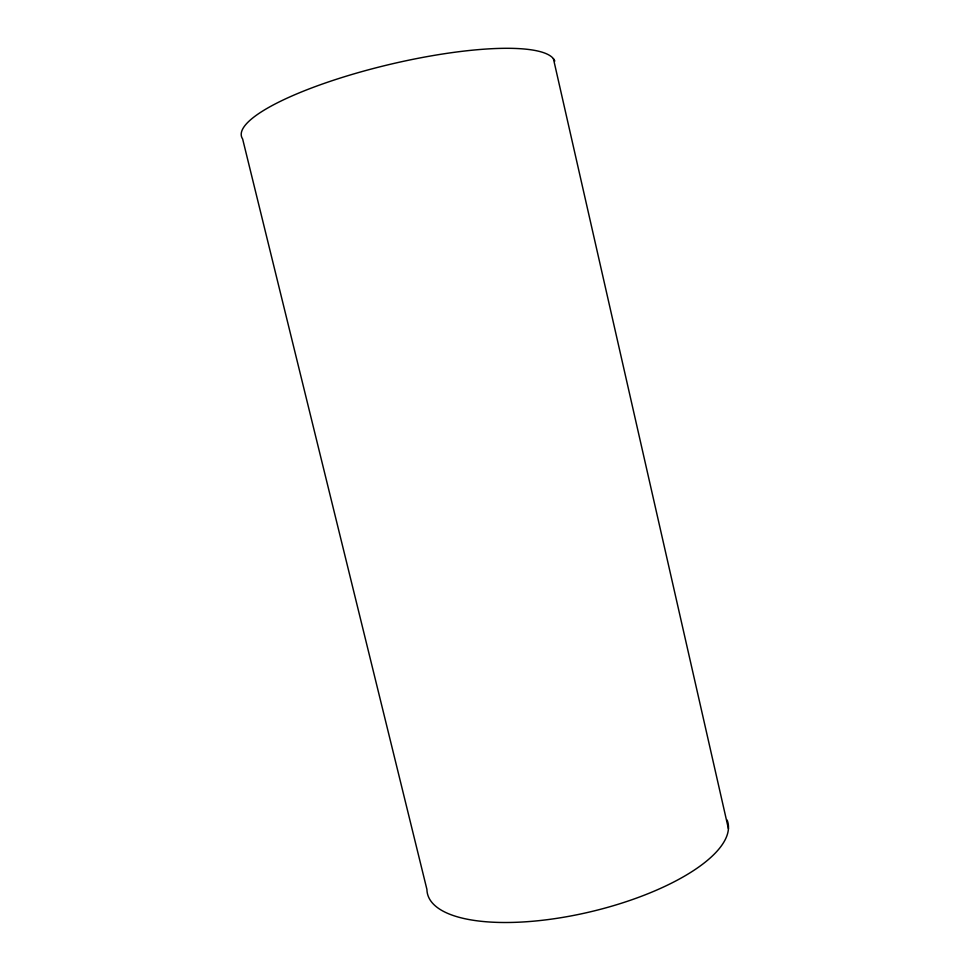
<?xml version="1.0" encoding="UTF-8"?>
<svg xmlns="http://www.w3.org/2000/svg" width="971" height="971" viewBox="0 0 971 971"><rect width="100%" height="100%" fill="white"/><g stroke="black" fill="none" stroke-linecap="round" stroke-linejoin="round"><path stroke-width="1.46" d="M553.397 58.648L728.432 828.749M727.145 820.07A154.389 55.129 -13.3 0 1 588.292 912.303A154.389 55.129 -13.3 0 1 426.924 889.46L242.629 138.962A161.162 35.781 -13.3 0 1 381.36 66.453A161.162 35.781 -13.3 0 1 554.805 61.088"/></g></svg>
